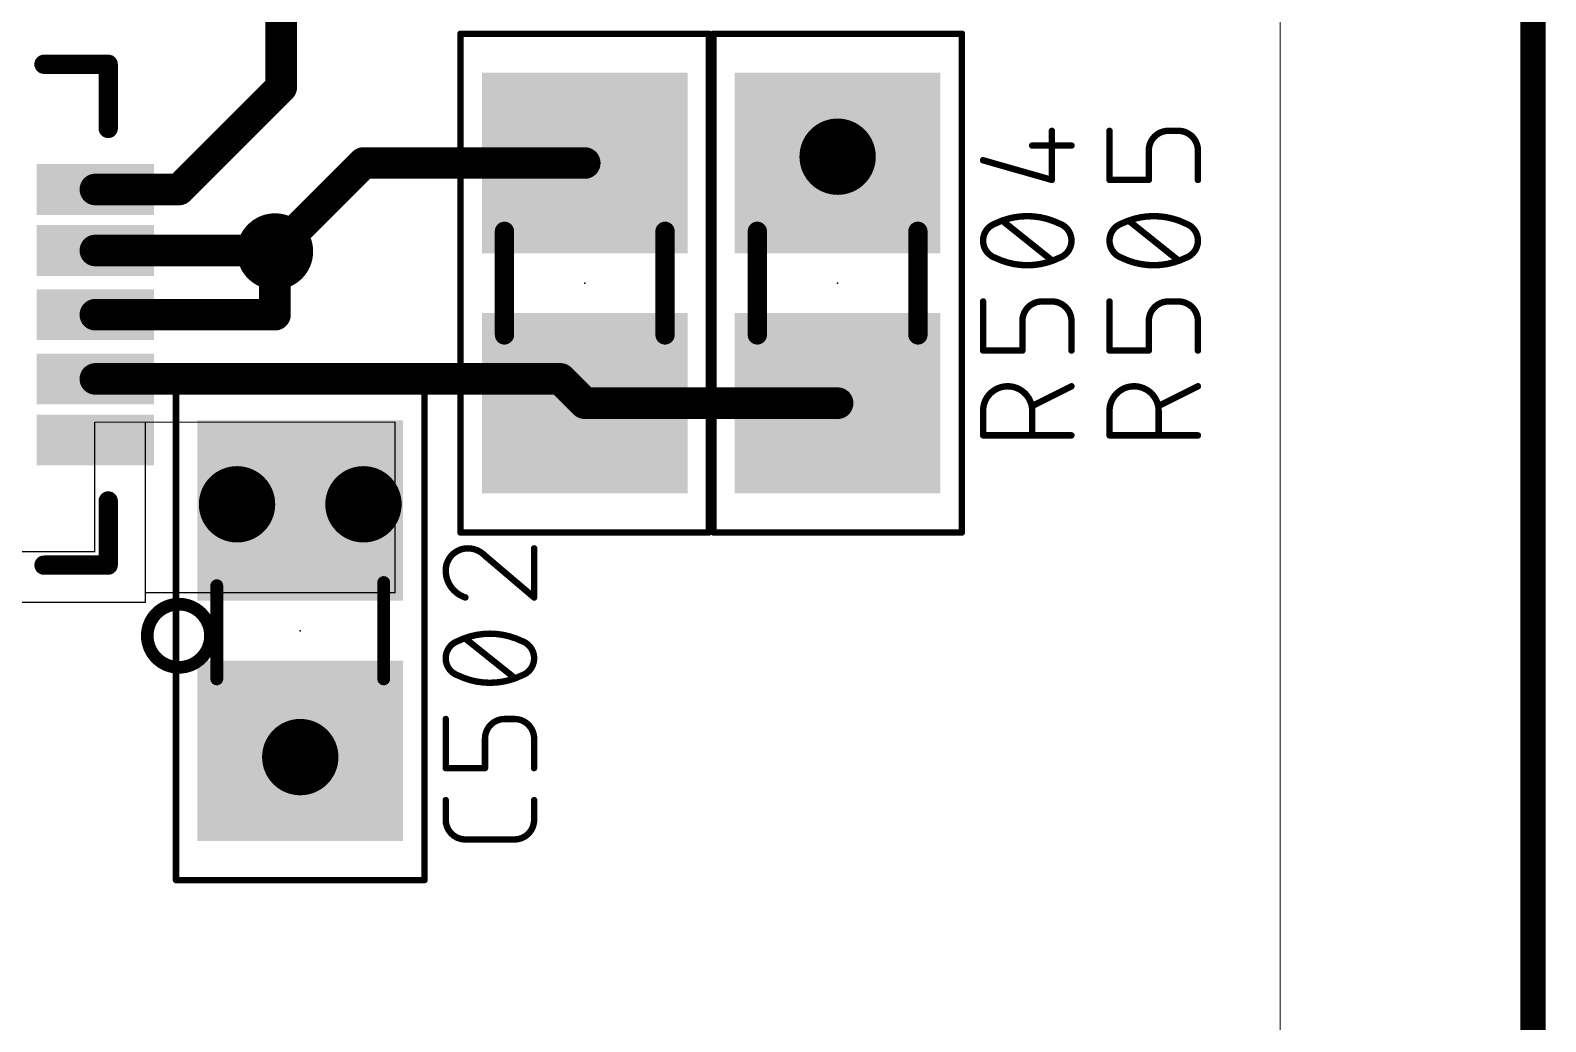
# Model space of a CAD drawing. Extents: x -59.9 to -20.9, y 122.9 to 183.1.
# Drawn here: x -32.89 to -20.9, y 147.41 to 155.25 of the extents above; entities that cross this region are included whole.
import ezdxf

# ---------------------------------------------------------------- set-up
doc = ezdxf.new("R2010")
doc.units = 0
for name, color, linetype in [('1', 12, 'CONTINUOUS'), ('18', 110, 'CONTINUOUS'), ('20', 31, 'CONTINUOUS'), ('21', 253, 'CONTINUOUS'), ('23', 53, 'CONTINUOUS'), ('25', 253, 'CONTINUOUS'), ('29', 253, 'CONTINUOUS'), ('39', 12, 'CONTINUOUS'), ('51', 253, 'CONTINUOUS')]:
    doc.layers.add(name, color=color, linetype=linetype)

# ---------------------------------------------------------------- blocks, each defined once
blk = doc.blocks.new('RECT')
blk.add_solid([(-0.5, -0.5), (0.5, -0.5), (-0.5, 0.5), (0.5, 0.5)])
blk = doc.blocks.new('ROUNDV')
at = {"const_width": 0.5}
blk.add_lwpolyline([(0, -0.25, 1), (0, 0.25, 1), (0, -0.25)], format="xyb", dxfattribs=at)

msp = doc.modelspace()

# ---------------------------------------------------------------- linework, layer by layer
at = {"layer": '1'}
for points, const_width in [([(-21, 183), (-21, 123)], 0.2), ([(-30.9, 154.8), (-30.9, 156.2)], 0.25), ([(-31.7094, 153.9906), (-30.9, 154.8)], 0.25), ([(-30.25, 154.2), (-30.95, 153.5)], 0.25), ([(-30.25, 154.2), (-28.5, 154.2)], 0.25), ([(-32.3704, 153.9906), (-31.7094, 153.9906)], 0.25), ([(-32.3704, 153.508), (-30.958, 153.508)], 0.25), ([(-30.958, 153.508), (-30.95, 153.5)], 0.25), ([(-30.95, 153), (-30.95, 153.5)], 0.25), ([(-32.3704, 153), (-30.95, 153)], 0.25), ([(-32.3704, 152.492), (-28.692, 152.492)], 0.25), ([(-28.692, 152.492), (-28.5, 152.3)], 0.25), ([(-28.5, 152.3), (-26.5, 152.3)], 0.25), ([(-32.375, 151.125), (-32.375, 152.15)], 0.01), ([(-32.375, 152.15), (-31.975, 152.15)], 0.01), ([(-31.975, 152.15), (-31.975, 150.725)], 0.01), ([(-31.975, 152.15), (-31.975, 150.8)], 0.01), ([(-30, 152.15), (-31.975, 152.15)], 0.01), ([(-30, 150.8), (-30, 152.15)], 0.01), ([(-33.2, 151.125), (-32.375, 151.125)], 0.01), ([(-31.975, 150.8), (-30, 150.8)], 0.01), ([(-31.975, 150.725), (-33.2, 150.725)], 0.01)]:
    msp.add_lwpolyline(points, dxfattribs=dict(at, const_width=const_width))
for points, const_width in [([(-30.9625, 154.8, 1), (-30.8375, 154.8)], 0.125), ([(-30.8558, 154.7558, 1), (-30.9442, 154.8442)], 0.125), ([(-30.25, 154.2625, 1), (-30.25, 154.1375)], 0.125), ([(-30.2058, 154.1558, 1), (-30.2942, 154.2442)], 0.125), ([(-28.5, 154.1375, 1), (-28.5, 154.2625)], 0.125), ([(-32.3704, 154.0531, 1), (-32.3704, 153.9281)], 0.125), ([(-31.7536, 154.0348, 1), (-31.6652, 153.9464)], 0.125), ([(-31.7094, 153.9281, 1), (-31.7094, 154.0531)], 0.125), ([(-32.3704, 153.5705, 1), (-32.3704, 153.4455)], 0.125), ([(-30.9138, 153.5522, 1), (-31.0022, 153.4638)], 0.125), ([(-30.8875, 153.5, 1), (-31.0125, 153.5)], 0.125), ([(-30.9942, 153.5442, 1), (-30.9058, 153.4558)], 0.125), ([(-30.9942, 153.4558, 1), (-30.9058, 153.5442)], 0.125), ([(-30.958, 153.4455, 1), (-30.958, 153.5705)], 0.125), ([(-32.3704, 153.0625, 1), (-32.3704, 152.9375)], 0.125), ([(-31.0125, 153, 1), (-30.8875, 153)], 0.125), ([(-30.95, 152.9375, 1), (-30.95, 153.0625)], 0.125), ([(-32.3704, 152.5545, 1), (-32.3704, 152.4295)], 0.125), ([(-28.6478, 152.5362, 1), (-28.7362, 152.4478)], 0.125), ([(-28.692, 152.4295, 1), (-28.692, 152.5545)], 0.125), ([(-28.5, 152.3625, 1), (-28.5, 152.2375)], 0.125), ([(-28.5442, 152.2558, 1), (-28.4558, 152.3442)], 0.125), ([(-26.5, 152.2375, 1), (-26.5, 152.3625)], 0.125), ([(-32.3725, 152.15, 1), (-32.3775, 152.15)], 0.005), ([(-32.375, 152.1525, 1), (-32.375, 152.1475)], 0.005), ([(-31.9725, 152.15, 1), (-31.9775, 152.15)], 0.005), ([(-31.9725, 152.15, 1), (-31.9775, 152.15)], 0.005), ([(-31.975, 152.1525, 1), (-31.975, 152.1475)], 0.005), ([(-31.975, 152.1475, 1), (-31.975, 152.1525)], 0.005), ([(-29.9975, 152.15, 1), (-30.0025, 152.15)], 0.005), ([(-30, 152.1475, 1), (-30, 152.1525)], 0.005), ([(-32.3775, 151.125, 1), (-32.3725, 151.125)], 0.005), ([(-32.375, 151.1225, 1), (-32.375, 151.1275)], 0.005), ([(-31.975, 150.8025, 1), (-31.975, 150.7975)], 0.005), ([(-31.9775, 150.8, 1), (-31.9725, 150.8)], 0.005), ([(-30.0025, 150.8, 1), (-29.9975, 150.8)], 0.005), ([(-30, 150.7975, 1), (-30, 150.8025)], 0.005), ([(-31.9775, 150.725, 1), (-31.9725, 150.725)], 0.005), ([(-31.975, 150.7225, 1), (-31.975, 150.7275)], 0.005)]:
    msp.add_lwpolyline(points, format="xyb", dxfattribs=dict(at, const_width=const_width))
at = {"layer": '20', "const_width": 0.01}
msp.add_lwpolyline([(-23, 178), (-23, 128)], dxfattribs=at)
at = {"layer": '21', "const_width": 0.1524}
for points in [[(-32.2688, 154.9812), (-32.7768, 154.9812)], [(-32.2688, 154.4732), (-32.2688, 154.9812)], [(-32.2688, 151.0188), (-32.2688, 151.5268)], [(-32.7768, 151.0188), (-32.2688, 151.0188)]]:
    msp.add_lwpolyline(points, dxfattribs=at)
at = {"layer": '21'}
for points, const_width in [([(-32.7768, 155.0193, 1), (-32.7768, 154.9431)], 0.0762), ([(-32.2307, 154.9812, 1), (-32.3069, 154.9812)], 0.0762), ([(-32.2688, 154.9431, 1), (-32.2688, 155.0193)], 0.0762), ([(-32.3069, 154.4732, 1), (-32.2307, 154.4732)], 0.0762), ([(-32.2307, 151.5268, 1), (-32.3069, 151.5268)], 0.0762), ([(-32.7768, 151.0569, 1), (-32.7768, 150.9807)], 0.0762), ([(-32.3069, 151.0188, 1), (-32.2307, 151.0188)], 0.0762), ([(-32.2688, 150.9807, 1), (-32.2688, 151.0569)], 0.0762), ([(-31.71, 150.41, 1), (-31.71, 150.51, 1), (-31.71, 150.41)], 0.5)]:
    msp.add_lwpolyline(points, format="xyb", dxfattribs=dict(at, const_width=const_width))
at = {"layer": '23'}
for p in [(-28.5, 153.25), (-26.5, 153.25), (-30.75, 150.5)]:
    msp.add_point(p, dxfattribs=at)
at = {"layer": '25', "const_width": 0.0508}
for points in [[(-24.8058, 154.0663), (-24.8058, 154.4547)], [(-24.3496, 154.0663), (-24.3496, 154.4547)], [(-23.8058, 154.4547), (-23.8835, 154.4547)], [(-25.3496, 154.2216), (-24.8058, 154.0663)], [(-24.9612, 154.3382), (-24.6504, 154.3382)], [(-24.0388, 154.2993), (-24.0388, 154.0663)], [(-23.6504, 154.0663), (-23.6504, 154.2993)], [(-24.0388, 154.0663), (-24.3496, 154.0663)], [(-24.8058, 153.4301), (-25.1942, 153.7409)], [(-23.8058, 153.4301), (-24.1942, 153.7409)], [(-25.3496, 152.7163), (-25.3496, 153.1047)], [(-24.8058, 153.1047), (-24.8835, 153.1047)], [(-24.3496, 152.7163), (-24.3496, 153.1047)], [(-23.8058, 153.1047), (-23.8835, 153.1047)], [(-25.0388, 152.9493), (-25.0388, 152.7163)], [(-24.6504, 152.7163), (-24.6504, 152.9493)], [(-24.0388, 152.9493), (-24.0388, 152.7163)], [(-23.6504, 152.7163), (-23.6504, 152.9493)], [(-25.0388, 152.7163), (-25.3496, 152.7163)], [(-24.0388, 152.7163), (-24.3496, 152.7163)], [(-24.6504, 152.4337), (-24.9612, 152.2784)], [(-23.6504, 152.4337), (-23.9612, 152.2784)], [(-25.3496, 152.0453), (-25.3496, 152.2395)], [(-24.9612, 152.2395), (-24.9612, 152.0453)], [(-24.3496, 152.0453), (-24.3496, 152.2395)], [(-23.9612, 152.2395), (-23.9612, 152.0453)], [(-24.6504, 152.0453), (-25.3496, 152.0453)], [(-23.6504, 152.0453), (-24.3496, 152.0453)], [(-28.9004, 150.7629), (-28.9004, 151.1514)], [(-29.2888, 151.0931), (-28.9004, 150.7629)], [(-29.0558, 150.1268), (-29.4442, 150.4375)], [(-29.5996, 149.4129), (-29.5996, 149.8014)], [(-29.0558, 149.8014), (-29.1335, 149.8014)], [(-29.2888, 149.646), (-29.2888, 149.4129)], [(-28.9004, 149.4129), (-28.9004, 149.646)], [(-29.2888, 149.4129), (-29.5996, 149.4129)], [(-29.5996, 149.004), (-29.5996, 149.1594)], [(-28.9004, 149.1594), (-28.9004, 149.004)], [(-29.0558, 148.8486), (-29.4442, 148.8486)]]:
    msp.add_lwpolyline(points, dxfattribs=at)
at = {"layer": '25'}
for points, const_width in [([(-24.7931, 154.4547, 1), (-24.8185, 154.4547)], 0.0254), ([(-24.3369, 154.4547, 1), (-24.3623, 154.4547)], 0.0254), ([(-23.8835, 154.4547, 0.4142), (-24.0388, 154.2993)], 0.0508), ([(-23.8835, 154.4674, 1), (-23.8835, 154.442)], 0.0254), ([(-23.8835, 154.442, 1), (-23.8835, 154.4674)], 0.0254), ([(-23.6504, 154.2993, 0.4142), (-23.8058, 154.4547)], 0.0508), ([(-23.8058, 154.4674, 1), (-23.8058, 154.442)], 0.0254), ([(-23.8058, 154.442, 1), (-23.8058, 154.4674)], 0.0254), ([(-25.3461, 154.2339, 1), (-25.3531, 154.2094)], 0.0254), ([(-24.9612, 154.3509, 1), (-24.9612, 154.3255)], 0.0254), ([(-24.6504, 154.3255, 1), (-24.6504, 154.3509)], 0.0254), ([(-24.0261, 154.2993, 1), (-24.0515, 154.2993)], 0.0254), ([(-24.0515, 154.2993, 1), (-24.0261, 154.2993)], 0.0254), ([(-23.6377, 154.2993, 1), (-23.6631, 154.2993)], 0.0254), ([(-23.6631, 154.2993, 1), (-23.6377, 154.2993)], 0.0254), ([(-24.8185, 154.0663, 1), (-24.7931, 154.0663)], 0.0254), ([(-24.8093, 154.0541, 1), (-24.8023, 154.0785)], 0.0254), ([(-24.3496, 154.079, 1), (-24.3496, 154.0536)], 0.0254), ([(-24.3623, 154.0663, 1), (-24.3369, 154.0663)], 0.0254), ([(-24.0515, 154.0663, 1), (-24.0261, 154.0663)], 0.0254), ([(-24.0388, 154.0536, 1), (-24.0388, 154.079)], 0.0254), ([(-23.6631, 154.0663, 1), (-23.6377, 154.0663)], 0.0254), ([(-25, 153.7797, 0.1139), (-25.2525, 153.7214)], 0.0508), ([(-24.7475, 153.7214, 0.1139), (-25, 153.7797)], 0.0508), ([(-25, 153.7924, 1), (-25, 153.767)], 0.0254), ([(-25, 153.767, 1), (-25, 153.7924)], 0.0254), ([(-24, 153.7797, 0.1139), (-24.2525, 153.7214)], 0.0508), ([(-23.7475, 153.7214, 0.1139), (-24, 153.7797)], 0.0508), ([(-24, 153.7924, 1), (-24, 153.767)], 0.0254), ([(-24, 153.767, 1), (-24, 153.7924)], 0.0254), ([(-25.2525, 153.7214, 0.3205), (-25.3496, 153.5855)], 0.0508), ([(-25.2581, 153.7329, 1), (-25.2469, 153.71)], 0.0254), ([(-25.2484, 153.7094, 1), (-25.2566, 153.7335)], 0.0254), ([(-25.1863, 153.7508, 1), (-25.2022, 153.731)], 0.0254), ([(-24.7434, 153.7335, 1), (-24.7516, 153.7094)], 0.0254), ([(-24.6504, 153.5855, 0.3205), (-24.7475, 153.7214)], 0.0508), ([(-24.7531, 153.71, 1), (-24.7419, 153.7329)], 0.0254), ([(-24.2525, 153.7214, 0.3205), (-24.3496, 153.5855)], 0.0508), ([(-24.2581, 153.7329, 1), (-24.2469, 153.71)], 0.0254), ([(-24.2484, 153.7094, 1), (-24.2566, 153.7335)], 0.0254), ([(-24.1863, 153.7508, 1), (-24.2022, 153.731)], 0.0254), ([(-23.7434, 153.7335, 1), (-23.7516, 153.7094)], 0.0254), ([(-23.6504, 153.5855, 0.3205), (-23.7475, 153.7214)], 0.0508), ([(-23.7531, 153.71, 1), (-23.7419, 153.7329)], 0.0254), ([(-25.3496, 153.5855, 0.3205), (-25.2525, 153.4495)], 0.0508), ([(-25.3369, 153.5855, 1), (-25.3623, 153.5855)], 0.0254), ([(-25.3623, 153.5855, 1), (-25.3369, 153.5855)], 0.0254), ([(-24.7475, 153.4495, 0.3205), (-24.6504, 153.5855)], 0.0508), ([(-24.6377, 153.5855, 1), (-24.6631, 153.5855)], 0.0254), ([(-24.6631, 153.5855, 1), (-24.6377, 153.5855)], 0.0254), ([(-24.3496, 153.5855, 0.3205), (-24.2525, 153.4495)], 0.0508), ([(-24.3369, 153.5855, 1), (-24.3623, 153.5855)], 0.0254), ([(-24.3623, 153.5855, 1), (-24.3369, 153.5855)], 0.0254), ([(-23.7475, 153.4495, 0.3205), (-23.6504, 153.5855)], 0.0508), ([(-23.6377, 153.5855, 1), (-23.6631, 153.5855)], 0.0254), ([(-23.6631, 153.5855, 1), (-23.6377, 153.5855)], 0.0254), ([(-25.2469, 153.461, 1), (-25.2581, 153.4381)], 0.0254), ([(-25.2525, 153.4495, 0.1139), (-25, 153.3913)], 0.0508), ([(-25.2566, 153.4375, 1), (-25.2484, 153.4615)], 0.0254), ([(-25, 153.3913, 0.1139), (-24.7475, 153.4495)], 0.0508), ([(-25, 153.404, 1), (-25, 153.3786)], 0.0254), ([(-25, 153.3786, 1), (-25, 153.404)], 0.0254), ([(-24.8137, 153.4202, 1), (-24.7978, 153.44)], 0.0254), ([(-24.7516, 153.4615, 1), (-24.7434, 153.4375)], 0.0254), ([(-24.7419, 153.4381, 1), (-24.7531, 153.461)], 0.0254), ([(-24.2469, 153.461, 1), (-24.2581, 153.4381)], 0.0254), ([(-24.2525, 153.4495, 0.1139), (-24, 153.3913)], 0.0508), ([(-24.2566, 153.4375, 1), (-24.2484, 153.4616)], 0.0254), ([(-24, 153.3913, 0.1139), (-23.7475, 153.4495)], 0.0508), ([(-24, 153.404, 1), (-24, 153.3786)], 0.0254), ([(-24, 153.3786, 1), (-24, 153.404)], 0.0254), ([(-23.8137, 153.4202, 1), (-23.7978, 153.44)], 0.0254), ([(-23.7516, 153.4616, 1), (-23.7434, 153.4375)], 0.0254), ([(-23.7419, 153.4381, 1), (-23.7531, 153.461)], 0.0254), ([(-25.3369, 153.1047, 1), (-25.3623, 153.1047)], 0.0254), ([(-24.8835, 153.1047, 0.4142), (-25.0388, 152.9493)], 0.0508), ([(-24.8835, 153.1174, 1), (-24.8835, 153.092)], 0.0254), ([(-24.8835, 153.092, 1), (-24.8835, 153.1174)], 0.0254), ([(-24.6504, 152.9493, 0.4142), (-24.8058, 153.1047)], 0.0508), ([(-24.8058, 153.1174, 1), (-24.8058, 153.092)], 0.0254), ([(-24.8058, 153.092, 1), (-24.8058, 153.1174)], 0.0254), ([(-24.3369, 153.1047, 1), (-24.3623, 153.1047)], 0.0254), ([(-23.8835, 153.1047, 0.4142), (-24.0388, 152.9493)], 0.0508), ([(-23.8835, 153.1174, 1), (-23.8835, 153.092)], 0.0254), ([(-23.8835, 153.092, 1), (-23.8835, 153.1174)], 0.0254), ([(-23.6504, 152.9493, 0.4142), (-23.8058, 153.1047)], 0.0508), ([(-23.8058, 153.1174, 1), (-23.8058, 153.092)], 0.0254), ([(-23.8058, 153.092, 1), (-23.8058, 153.1174)], 0.0254), ([(-25.0261, 152.9493, 1), (-25.0515, 152.9493)], 0.0254), ([(-25.0515, 152.9493, 1), (-25.0261, 152.9493)], 0.0254), ([(-24.6377, 152.9493, 1), (-24.6631, 152.9493)], 0.0254), ([(-24.6631, 152.9493, 1), (-24.6377, 152.9493)], 0.0254), ([(-24.0261, 152.9493, 1), (-24.0515, 152.9493)], 0.0254), ([(-24.0515, 152.9493, 1), (-24.0261, 152.9493)], 0.0254), ([(-23.6377, 152.9493, 1), (-23.6631, 152.9493)], 0.0254), ([(-23.6631, 152.9493, 1), (-23.6377, 152.9493)], 0.0254), ([(-25.3496, 152.729, 1), (-25.3496, 152.7036)], 0.0254), ([(-25.3623, 152.7163, 1), (-25.3369, 152.7163)], 0.0254), ([(-25.0515, 152.7163, 1), (-25.0261, 152.7163)], 0.0254), ([(-25.0388, 152.7036, 1), (-25.0388, 152.729)], 0.0254), ([(-24.6631, 152.7163, 1), (-24.6377, 152.7163)], 0.0254), ([(-24.3496, 152.729, 1), (-24.3496, 152.7036)], 0.0254), ([(-24.3623, 152.7163, 1), (-24.3369, 152.7163)], 0.0254), ([(-24.0515, 152.7163, 1), (-24.0261, 152.7163)], 0.0254), ([(-24.0388, 152.7036, 1), (-24.0388, 152.729)], 0.0254), ([(-23.6631, 152.7163, 1), (-23.6377, 152.7163)], 0.0254), ([(-24.9611, 152.2395, 1), (-25.3496, 152.2395)], 0.0508), ([(-24.6447, 152.4224, 1), (-24.6561, 152.4451)], 0.0254), ([(-23.9611, 152.2395, 1), (-24.3496, 152.2395)], 0.0508), ([(-23.6447, 152.4224, 1), (-23.6561, 152.4451)], 0.0254), ([(-25.3369, 152.2395, 1), (-25.3623, 152.2395)], 0.0254), ([(-25.3623, 152.2395, 1), (-25.3369, 152.2395)], 0.0254), ([(-24.9485, 152.2395, 1), (-24.9739, 152.2395)], 0.0254), ([(-24.9668, 152.2897, 1), (-24.9555, 152.267)], 0.0254), ([(-24.9738, 152.2395, 1), (-24.9485, 152.2395)], 0.0254), ([(-24.3369, 152.2395, 1), (-24.3623, 152.2395)], 0.0254), ([(-24.3623, 152.2395, 1), (-24.3369, 152.2395)], 0.0254), ([(-23.9485, 152.2395, 1), (-23.9739, 152.2395)], 0.0254), ([(-23.9668, 152.2897, 1), (-23.9555, 152.267)], 0.0254), ([(-23.9738, 152.2395, 1), (-23.9485, 152.2395)], 0.0254), ([(-25.3496, 152.058, 1), (-25.3496, 152.0326)], 0.0254), ([(-25.3623, 152.0453, 1), (-25.3369, 152.0453)], 0.0254), ([(-24.9739, 152.0453, 1), (-24.9485, 152.0453)], 0.0254), ([(-24.6504, 152.0326, 1), (-24.6504, 152.058)], 0.0254), ([(-24.3496, 152.058, 1), (-24.3496, 152.0326)], 0.0254), ([(-24.3623, 152.0453, 1), (-24.3369, 152.0453)], 0.0254), ([(-23.9739, 152.0453, 1), (-23.9485, 152.0453)], 0.0254), ([(-23.6504, 152.0326, 1), (-23.6504, 152.058)], 0.0254), ([(-29.4248, 151.1514, 0.4142), (-29.5996, 150.9766)], 0.0508), ([(-29.2888, 151.0931, 0.2053), (-29.4248, 151.1514)], 0.0508), ([(-29.4248, 151.1641, 1), (-29.4248, 151.1387)], 0.0254), ([(-29.4248, 151.1387, 1), (-29.4248, 151.1641)], 0.0254), ([(-28.8877, 151.1514, 1), (-28.9131, 151.1514)], 0.0254), ([(-29.2806, 151.1028, 1), (-29.2971, 151.0834)], 0.0254), ([(-29.298, 151.0844, 1), (-29.2796, 151.1019)], 0.0254), ([(-29.5996, 150.9766, 0.3252), (-29.4442, 150.7629)], 0.0508), ([(-29.5869, 150.9766, 1), (-29.6123, 150.9766)], 0.0254), ([(-29.6123, 150.9766, 1), (-29.5869, 150.9766)], 0.0254), ([(-29.4481, 150.7509, 1), (-29.4403, 150.775)], 0.0254), ([(-28.9131, 150.7629, 1), (-28.8877, 150.7629)], 0.0254), ([(-28.9086, 150.7533, 1), (-28.8922, 150.7726)], 0.0254), ([(-29.5025, 150.4181, 0.3205), (-29.5996, 150.2822)], 0.0508), ([(-29.25, 150.4764, 0.1139), (-29.5025, 150.4181)], 0.0508), ([(-29.5081, 150.4295, 1), (-29.4969, 150.4067)], 0.0254), ([(-29.4984, 150.4061, 1), (-29.5066, 150.4301)], 0.0254), ([(-29.4363, 150.4475, 1), (-29.4522, 150.4276)], 0.0254), ([(-28.9975, 150.4181, 0.1139), (-29.25, 150.4764)], 0.0508), ([(-29.25, 150.4891, 1), (-29.25, 150.4637)], 0.0254), ([(-29.25, 150.4637, 1), (-29.25, 150.4891)], 0.0254), ([(-28.9004, 150.2822, 0.3205), (-28.9975, 150.4181)], 0.0508), ([(-28.9934, 150.4301, 1), (-29.0016, 150.4061)], 0.0254), ([(-29.0031, 150.4067, 1), (-28.9919, 150.4295)], 0.0254), ([(-29.5996, 150.2822, 0.3205), (-29.5025, 150.1462)], 0.0508), ([(-29.5869, 150.2822, 1), (-29.6123, 150.2822)], 0.0254), ([(-29.6123, 150.2822, 1), (-29.5869, 150.2822)], 0.0254), ([(-28.9975, 150.1462, 0.3205), (-28.9004, 150.2822)], 0.0508), ([(-28.8877, 150.2822, 1), (-28.9131, 150.2822)], 0.0254), ([(-28.9131, 150.2822, 1), (-28.8877, 150.2822)], 0.0254), ([(-29.5025, 150.1462, 0.1139), (-29.25, 150.0879)], 0.0508), ([(-29.4969, 150.1576, 1), (-29.5081, 150.1348)], 0.0254), ([(-29.5066, 150.1342, 1), (-29.4984, 150.1582)], 0.0254), ([(-29.25, 150.0879, 0.1139), (-28.9975, 150.1462)], 0.0508), ([(-29.25, 150.1006, 1), (-29.25, 150.0752)], 0.0254), ([(-29.25, 150.0752, 1), (-29.25, 150.1006)], 0.0254), ([(-29.0637, 150.1169, 1), (-29.0478, 150.1367)], 0.0254), ([(-29.0016, 150.1582, 1), (-28.9934, 150.1342)], 0.0254), ([(-28.9919, 150.1348, 1), (-29.0031, 150.1576)], 0.0254), ([(-29.5869, 149.8014, 1), (-29.6123, 149.8014)], 0.0254), ([(-29.1335, 149.8014, 0.4142), (-29.2888, 149.646)], 0.0508), ([(-29.1335, 149.8141, 1), (-29.1335, 149.7887)], 0.0254), ([(-29.1335, 149.7887, 1), (-29.1335, 149.8141)], 0.0254), ([(-28.9004, 149.646, 0.4142), (-29.0558, 149.8014)], 0.0508), ([(-29.0558, 149.8141, 1), (-29.0558, 149.7887)], 0.0254), ([(-29.0558, 149.7887, 1), (-29.0558, 149.8141)], 0.0254), ([(-29.2761, 149.646, 1), (-29.3015, 149.646)], 0.0254), ([(-29.3015, 149.646, 1), (-29.2761, 149.646)], 0.0254), ([(-28.8877, 149.646, 1), (-28.9131, 149.646)], 0.0254), ([(-28.9131, 149.646, 1), (-28.8877, 149.646)], 0.0254), ([(-29.5996, 149.4256, 1), (-29.5996, 149.4002)], 0.0254), ([(-29.6123, 149.4129, 1), (-29.5869, 149.4129)], 0.0254), ([(-29.3015, 149.4129, 1), (-29.2761, 149.4129)], 0.0254), ([(-29.2888, 149.4002, 1), (-29.2888, 149.4256)], 0.0254), ([(-28.9131, 149.4129, 1), (-28.8877, 149.4129)], 0.0254), ([(-29.5869, 149.1594, 1), (-29.6123, 149.1594)], 0.0254), ([(-28.8877, 149.1594, 1), (-28.9131, 149.1594)], 0.0254), ([(-29.5996, 149.004, 0.4142), (-29.4442, 148.8486)], 0.0508), ([(-29.5869, 149.004, 1), (-29.6123, 149.004)], 0.0254), ([(-29.6123, 149.004, 1), (-29.5869, 149.004)], 0.0254), ([(-29.0558, 148.8486, 0.4142), (-28.9004, 149.004)], 0.0508), ([(-28.8877, 149.004, 1), (-28.9131, 149.004)], 0.0254), ([(-28.9131, 149.004, 1), (-28.8877, 149.004)], 0.0254), ([(-29.4442, 148.8613, 1), (-29.4442, 148.8359)], 0.0254), ([(-29.4442, 148.8359, 1), (-29.4442, 148.8613)], 0.0254), ([(-29.0558, 148.8613, 1), (-29.0558, 148.8359)], 0.0254), ([(-29.0558, 148.8359, 1), (-29.0558, 148.8613)], 0.0254)]:
    msp.add_lwpolyline(points, format="xyb", dxfattribs=dict(at, const_width=const_width))
at = {"layer": '39', "const_width": 0.0508}
for points in [[(-29.483, 151.277), (-29.483, 155.223)], [(-29.483, 155.223), (-27.517, 155.223)], [(-27.517, 155.223), (-27.517, 151.277)], [(-27.483, 151.277), (-27.483, 155.223)], [(-27.483, 155.223), (-25.517, 155.223)], [(-25.517, 155.223), (-25.517, 151.277)], [(-31.733, 148.527), (-31.733, 152.473)], [(-31.733, 152.473), (-29.767, 152.473)], [(-29.767, 152.473), (-29.767, 148.527)], [(-27.517, 151.277), (-29.483, 151.277)], [(-25.517, 151.277), (-27.483, 151.277)], [(-29.767, 148.527), (-31.733, 148.527)]]:
    msp.add_lwpolyline(points, dxfattribs=at)
at = {"layer": '39', "const_width": 0.0254}
for points in [[(-29.4703, 155.223, 1), (-29.4957, 155.223)], [(-29.483, 155.2357, 1), (-29.483, 155.2103)], [(-27.5043, 155.223, 1), (-27.5297, 155.223)], [(-27.517, 155.2103, 1), (-27.517, 155.2357)], [(-27.4703, 155.223, 1), (-27.4957, 155.223)], [(-27.483, 155.2357, 1), (-27.483, 155.2103)], [(-25.5043, 155.223, 1), (-25.5297, 155.223)], [(-25.517, 155.2103, 1), (-25.517, 155.2357)], [(-31.7203, 152.473, 1), (-31.7457, 152.473)], [(-31.733, 152.4857, 1), (-31.733, 152.4603)], [(-29.7543, 152.473, 1), (-29.7797, 152.473)], [(-29.767, 152.4603, 1), (-29.767, 152.4857)], [(-29.483, 151.2897, 1), (-29.483, 151.2643)], [(-29.4957, 151.277, 1), (-29.4703, 151.277)], [(-27.5297, 151.277, 1), (-27.5043, 151.277)], [(-27.517, 151.2643, 1), (-27.517, 151.2897)], [(-27.483, 151.2897, 1), (-27.483, 151.2643)], [(-27.4957, 151.277, 1), (-27.4703, 151.277)], [(-25.5297, 151.277, 1), (-25.5043, 151.277)], [(-25.517, 151.2643, 1), (-25.517, 151.2897)], [(-31.733, 148.5397, 1), (-31.733, 148.5143)], [(-31.7457, 148.527, 1), (-31.7203, 148.527)], [(-29.7797, 148.527, 1), (-29.7543, 148.527)], [(-29.767, 148.5143, 1), (-29.767, 148.5397)]]:
    msp.add_lwpolyline(points, format="xyb", dxfattribs=at)
at = {"layer": '51'}
for points, const_width in [([(-29.135, 152.84), (-29.135, 153.66)], 0.1524), ([(-27.865, 152.84), (-27.865, 153.66)], 0.1524), ([(-27.135, 153.66), (-27.135, 152.84)], 0.1524), ([(-25.865, 153.66), (-25.865, 152.84)], 0.1524), ([(-31.41, 150.856), (-31.41, 150.119)], 0.1016), ([(-30.09, 150.881), (-30.09, 150.119)], 0.1016)]:
    msp.add_lwpolyline(points, dxfattribs=dict(at, const_width=const_width))
for points, const_width in [([(-29.0969, 153.66, 1), (-29.1731, 153.66)], 0.0762), ([(-27.8269, 153.66, 1), (-27.9031, 153.66)], 0.0762), ([(-27.0969, 153.66, 1), (-27.1731, 153.66)], 0.0762), ([(-25.8269, 153.66, 1), (-25.9031, 153.66)], 0.0762), ([(-29.1731, 152.84, 1), (-29.0969, 152.84)], 0.0762), ([(-27.9031, 152.84, 1), (-27.8269, 152.84)], 0.0762), ([(-27.1731, 152.84, 1), (-27.0969, 152.84)], 0.0762), ([(-25.9031, 152.84, 1), (-25.8269, 152.84)], 0.0762), ([(-31.3846, 150.856, 1), (-31.4354, 150.856)], 0.0508), ([(-30.0646, 150.881, 1), (-30.1154, 150.881)], 0.0508), ([(-31.4354, 150.119, 1), (-31.3846, 150.119)], 0.0508), ([(-30.1154, 150.119, 1), (-30.0646, 150.119)], 0.0508)]:
    msp.add_lwpolyline(points, format="xyb", dxfattribs=dict(at, const_width=const_width))

# ---------------------------------------------------------------- block references
at = {"layer": '1'}
for p, xscale, yscale, rotation in [((-28.5, 154.2), 1.3, 1.5, 90), ((-26.5, 154.2), 1.3, 1.5, 270), ((-32.3704, 153.9906), 0.275, 0.8, 90), ((-32.3704, 153.508), 0.275, 0.8, 90), ((-32.3704, 153), 0.275, 0.8, 90), ((-28.5, 152.3), 1.3, 1.5, 90), ((-26.5, 152.3), 1.3, 1.5, 270), ((-32.3704, 152.492), 0.275, 0.8, 90), ((-32.3704, 152.0094), 0.275, 0.8, 90), ((-30.75, 151.45), 1.3, 1.5, 270), ((-30.75, 149.55), 1.3, 1.5, 270)]:
    msp.add_blockref('RECT', p, dxfattribs=dict(at, xscale=xscale, yscale=yscale, rotation=rotation))
at = {"layer": '18', "xscale": 0.604, "yscale": 0.604}
for p in [(-26.5, 154.25), (-26.5, 154.25), (-30.95, 153.5), (-30.95, 153.5), (-31.25, 151.5), (-31.25, 151.5), (-30.25, 151.5), (-30.25, 151.5), (-30.75, 149.5), (-30.75, 149.5)]:
    msp.add_blockref('ROUNDV', p, dxfattribs=at)
at = {"layer": '29'}
for p, xscale, yscale, rotation in [((-28.5, 154.2), 1.427, 1.627, 90), ((-26.5, 154.2), 1.427, 1.627, 270), ((-32.3704, 153.9906), 0.402, 0.927, 90), ((-32.3704, 153.508), 0.402, 0.927, 90), ((-32.3704, 153), 0.402, 0.927, 90), ((-28.5, 152.3), 1.427, 1.627, 90), ((-26.5, 152.3), 1.427, 1.627, 270), ((-32.3704, 152.492), 0.402, 0.927, 90), ((-32.3704, 152.0094), 0.402, 0.927, 90), ((-30.75, 151.45), 1.427, 1.627, 270), ((-30.75, 149.55), 1.427, 1.627, 270)]:
    msp.add_blockref('RECT', p, dxfattribs=dict(at, xscale=xscale, yscale=yscale, rotation=rotation))
at = {"layer": '51'}
for p, xscale, yscale, rotation in [((-28.5015, 153.9814), 0.65, 1.4, 90), ((-26.4985, 153.9918), 0.65, 1.4, 270), ((-28.5015, 152.5082), 0.65, 1.4, 90), ((-26.4985, 152.5186), 0.65, 1.4, 270), ((-30.7489, 151.2172), 0.7501, 1.4501, 270), ((-30.7489, 149.7694), 0.7501, 1.4501, 270)]:
    msp.add_blockref('RECT', p, dxfattribs=dict(at, xscale=xscale, yscale=yscale, rotation=rotation))

doc.saveas('drawing.dxf')
